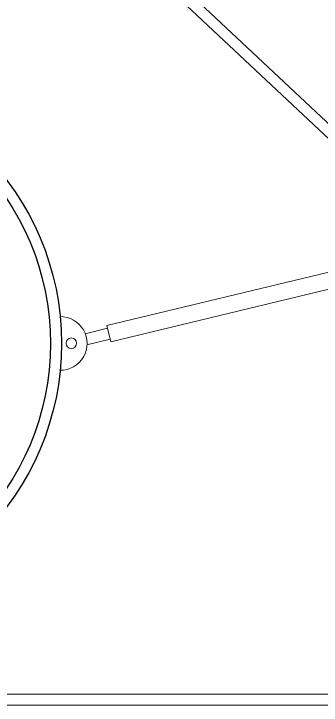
# Model space of a CAD drawing. Header units: millimetres. Extents: x 54215 to 67697, y 23496 to 56611.
# Drawn here: x 56352.2 to 56407.8, y 26800.4 to 26925.6 of the extents above; entities that cross this region are included whole.
import ezdxf

# ---------------------------------------------------------------- set-up
doc = ezdxf.new("R2010")
doc.units = ezdxf.units.MM
doc.layers.add('no3_ahsap gorunus on ince', color=32, linetype='Continuous', lineweight=13)
doc.layers.add('no3_tavan aydınlatma', color=50, linetype='Continuous', lineweight=13)
doc.layers.add('no3_doğrama gorunus', color=7, linetype='Continuous', lineweight=0, true_color=0x004d4d)

msp = doc.modelspace()

# ---------------------------------------------------------------- linework, layer by layer
at = {"color": 36, "true_color": 0x873b08}
for radius in [49.118, 47.118]:
    msp.add_circle((56311.686, 26865.927), radius, dxfattribs=at)
at = {"layer": 'no3_ahsap gorunus on ince'}
for p, q in [((56300.086, 27007.913), (56521.663, 26800.427)), ((56197.287, 26800.427), (56891.787, 26800.427))]:
    msp.add_line(p, q, dxfattribs=at)
at = {"layer": 'no3_doğrama gorunus'}
msp.add_lwpolyline([(56199.287, 26910.651), (56199.287, 26802.427), (56516.601, 26802.427), (56300.087, 27005.172)], close=True, dxfattribs=at)
at = {"layer": 'no3_tavan aydınlatma'}
for p, q in [((56368.986, 26869.151), (56421.534, 26881.777)), ((56369.728, 26866.244), (56422.276, 26878.87)), ((56368.986, 26869.151), (56369.728, 26866.244)), ((56365.112, 26867.646), (56369.11, 26868.666)), ((56365.419, 26865.66), (56369.604, 26866.729))]:
    msp.add_line(p, q, dxfattribs=at)
msp.add_circle((56362.574, 26865.967), 0.951, dxfattribs=at)
msp.add_arc((56360.563, 26865.927), 4.863, 269.78864, 90.21136, dxfattribs=at)

doc.saveas('drawing.dxf')
